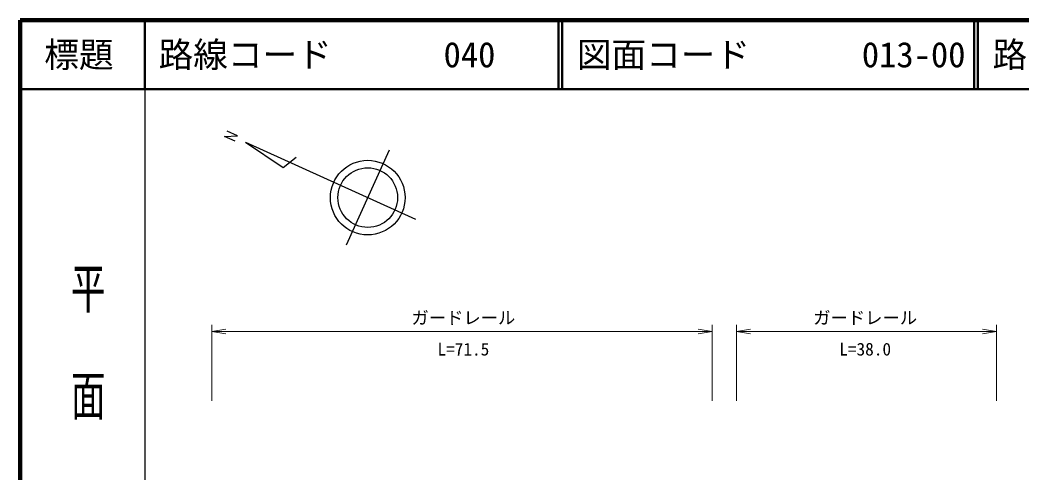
# Model space of a CAD drawing. Units: millimetres, scale not verified. Extents: x 40000 to 680000, y 20000 to 380000.
# Drawn here: x 40000 to 184636, y 314587 to 380000 of the extents above; entities that cross this region are included whole.
import ezdxf
from ezdxf.enums import TextEntityAlignment as Align

# ---------------------------------------------------------------- set-up
doc = ezdxf.new("R2010")
doc.units = ezdxf.units.MM
doc.header["$LTSCALE"] = 1000
for name, color, linetype, lineweight in [('M-BMK-SRVR', 3, 'Continuous', 25), ('M-STR-HTXT', 7, 'Continuous', 13), ('M-TTL', 2, 'Continuous', 140), ('M-TTL-BAND', 7, 'Continuous', 25), ('M-TTL-LINE', 7, 'Continuous', 50)]:
    doc.layers.add(name, color=color, linetype=linetype, lineweight=lineweight)
doc.layers.add('M-TTL-TXT', color=7, linetype='Continuous')
doc.styles.add('@ＭＳ ゴシック', font='')
doc.styles.add('ＭＳ ゴシック', font='')
doc.styles.get('@ＭＳ ゴシック').set_extended_font_data('@MS Gothic')
doc.styles.get('ＭＳ ゴシック').set_extended_font_data('MS Gothic')

# ---------------------------------------------------------------- blocks, each defined once
blk = doc.blocks.new('open_arrow')
at = {"color": 0, "linetype": 'Continuous', "lineweight": -2}
blk.add_lwpolyline([(7.5, 1.25), (0, 0), (7.5, -1.25)], dxfattribs=at)

msp = doc.modelspace()

# ---------------------------------------------------------------- linework, layer by layer
at = {"layer": 'M-BMK-SRVR'}
for p, q in [((69538, 363175), (71413, 363274)), ((71053, 362490), (69538, 363175)), ((71413, 363274), (69888, 363954)), ((72524, 362341), (77971, 358696)), ((72524, 362341), (97066, 351245)), ((77971, 358696), (79840, 360215)), ((93301, 361224), (87088, 347480))]:
    msp.add_line(p, q, dxfattribs=at)
for radius in [5387, 4309]:
    msp.add_circle((90195, 354352), radius, dxfattribs=at)
at = {"layer": 'M-STR-HTXT'}
for p, q in [((67682, 325000), (67682, 336000)), ((139904, 325000), (139904, 336000)), ((143445, 325000), (143445, 336000)), ((180938, 325000), (180938, 336000)), ((67682, 335000), (139904, 335000)), ((143445, 335000), (180938, 335000))]:
    msp.add_line(p, q, dxfattribs=at)
at = {"layer": 'M-TTL'}
for p, q in [((40000, 380000), (40000, 20000)), ((680000, 380000), (40000, 380000))]:
    msp.add_line(p, q, dxfattribs=at)
at = {"layer": 'M-TTL-BAND'}
msp.add_line((58000, 370000), (58000, 20000), dxfattribs=at)
at = {"layer": 'M-TTL-LINE'}
for p, q in [((58000, 380000), (58000, 370000)), ((117750, 380000), (117750, 370000)), ((118250, 380000), (118250, 370000)), ((177750, 380000), (177750, 370000)), ((178250, 380000), (178250, 370000)), ((40000, 370000), (680000, 370000))]:
    msp.add_line(p, q, dxfattribs=at)

# ---------------------------------------------------------------- block references
at = {"layer": 'M-STR-HTXT', "xscale": 267, "yscale": 267}
for p in [(67682, 335000), (143445, 335000)]:
    msp.add_blockref('open_arrow', p, dxfattribs=at)
at = {"layer": 'M-STR-HTXT', "xscale": 267, "yscale": 267, "rotation": 180}
for p in [(139904, 335000), (180938, 335000)]:
    msp.add_blockref('open_arrow', p, dxfattribs=at)

# ---------------------------------------------------------------- texts
at = {"layer": 'M-STR-HTXT', "style": 'ＭＳ ゴシック'}
for p in [(104000, 337000), (162000, 337000)]:
    msp.add_text('ガードレール', height=1833, dxfattribs=at).set_placement(p, align=Align.MIDDLE_CENTER)
for s, p in [('L=71.5', (104000, 331000)), ('L=38.0', (162000, 331000))]:
    msp.add_text(s, height=1833, dxfattribs=at).set_placement(p, align=Align.BOTTOM_CENTER)
at = {"layer": 'M-TTL-BAND', "style": '@ＭＳ ゴシック', "width": 1.55}
msp.add_text('平  面  図', height=3666, rotation=270, dxfattribs=at).set_placement((49777, 306475), align=Align.MIDDLE_RIGHT)
at = {"layer": 'M-TTL-TXT', "style": 'ＭＳ ゴシック'}
msp.add_text('標題', height=3666, dxfattribs=at).set_placement((48500, 375000), align=Align.MIDDLE_CENTER)
for s, p in [('路線コード', (60000, 375000)), ('040', (101142, 375000)), ('図面コード', (120380, 375000)), ('013-00', (161521, 375000)), ('路 線 名', (180380, 375000))]:
    msp.add_text(s, height=3666, dxfattribs=at).set_placement(p, align=Align.MIDDLE_LEFT)

doc.saveas('drawing.dxf')
